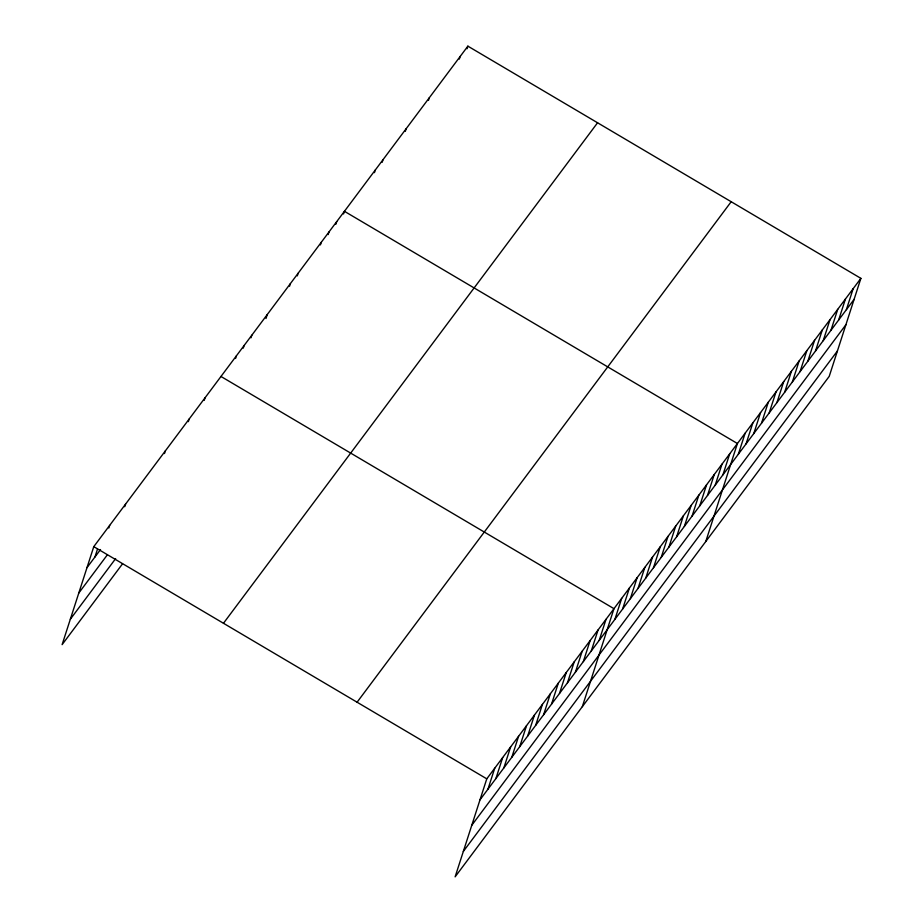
<?xml version="1.0" encoding="UTF-8"?>
<svg xmlns="http://www.w3.org/2000/svg" width="923" height="923" viewBox="0 0 923 923"><rect width="100%" height="100%" fill="white"/><g stroke="black" fill="none" stroke-linecap="round" stroke-linejoin="round"><path stroke-width="1.38" d="M860.882 278.354L486.779 778.839L455.12 876.85L829.223 376.353L860.882 278.354L467.88 46.15L93.777 546.647L62.118 644.646L122.54 563.815M94.942 557.007L97.492 549.127M108.833 527.991L109.675 525.372M124.732 506.727L125.574 504.096M164.479 453.551L165.321 450.92M188.327 421.638L189.169 419.019M204.225 400.374L205.068 397.744M235.561 358.459L236.403 355.828M243.268 348.133L244.122 345.502M250.987 337.806L251.841 335.187M265.997 318.481L267.266 314.535M289.568 286.199L290.41 283.569M297.287 275.873L298.129 273.243M320.431 244.907L321.273 242.276M328.15 234.58L328.992 231.961M335.857 224.254L336.71 221.635M343.575 213.94L344.429 211.309L737.419 443.513L705.772 541.524M374.438 172.647L375.292 170.017M382.157 162.321L383.01 159.702M405.301 131.354L406.155 128.735M428.457 100.388L429.299 97.769M459.319 59.095L460.162 56.476M467.026 48.769L467.88 46.15M487.944 789.2L494.728 768.201M495.893 778.574L502.677 757.575M503.843 767.936L510.627 746.938M511.792 757.298L518.576 736.3M519.741 746.661L526.525 725.663M527.691 736.023L534.475 715.025M535.64 725.397L542.424 704.399M543.589 714.76L550.373 693.761M551.539 704.122L558.323 683.124M559.488 693.485L566.272 672.486M567.437 682.847L574.221 661.849M575.387 672.209L582.171 651.211M583.336 661.583L590.12 640.585M591.285 650.946L598.069 629.947M599.235 640.308L606.019 619.31M582.321 706.683L613.968 608.672L220.978 376.469M614.903 619.345L621.687 598.358M622.621 609.03L629.405 588.032M630.34 598.704L637.124 577.706M638.047 588.378L644.831 567.38M645.765 578.063L652.549 557.065M653.484 567.737L660.268 546.739M661.203 557.411L667.987 536.413M668.921 547.097L675.694 526.098M676.628 536.771L683.412 515.772M684.347 526.445L691.131 505.446M692.065 516.119L698.849 495.12M699.784 505.804L706.557 484.806M707.491 495.478L714.275 474.48M715.21 485.152L721.994 464.154M722.928 474.837L729.712 453.839M738.354 454.185L745.138 433.187M746.072 443.871L752.856 422.872M753.791 433.545L760.575 412.546M761.51 423.219L768.282 402.22M769.217 412.893L776.001 391.894M776.935 402.578L783.719 381.58M784.654 392.252L791.438 371.254M792.372 381.926L799.156 360.928M800.079 371.611L806.864 350.613M807.798 361.285L814.582 340.287M815.517 350.959L822.301 329.961M823.235 340.645L830.019 319.646M830.954 330.319L837.726 309.32M838.661 319.993L845.445 298.994M846.379 309.666L853.164 288.668M86.993 567.633L100.515 549.554M78.79 593.051L107.403 554.769M70.333 619.241L115.64 558.611M223.47 623.267L597.573 122.771M357.086 702.218L731.189 201.722M479.995 799.837L854.098 299.352M471.791 825.254L845.883 324.758M463.334 851.433L837.426 350.948M93.777 546.647L486.779 778.839"/></g></svg>
